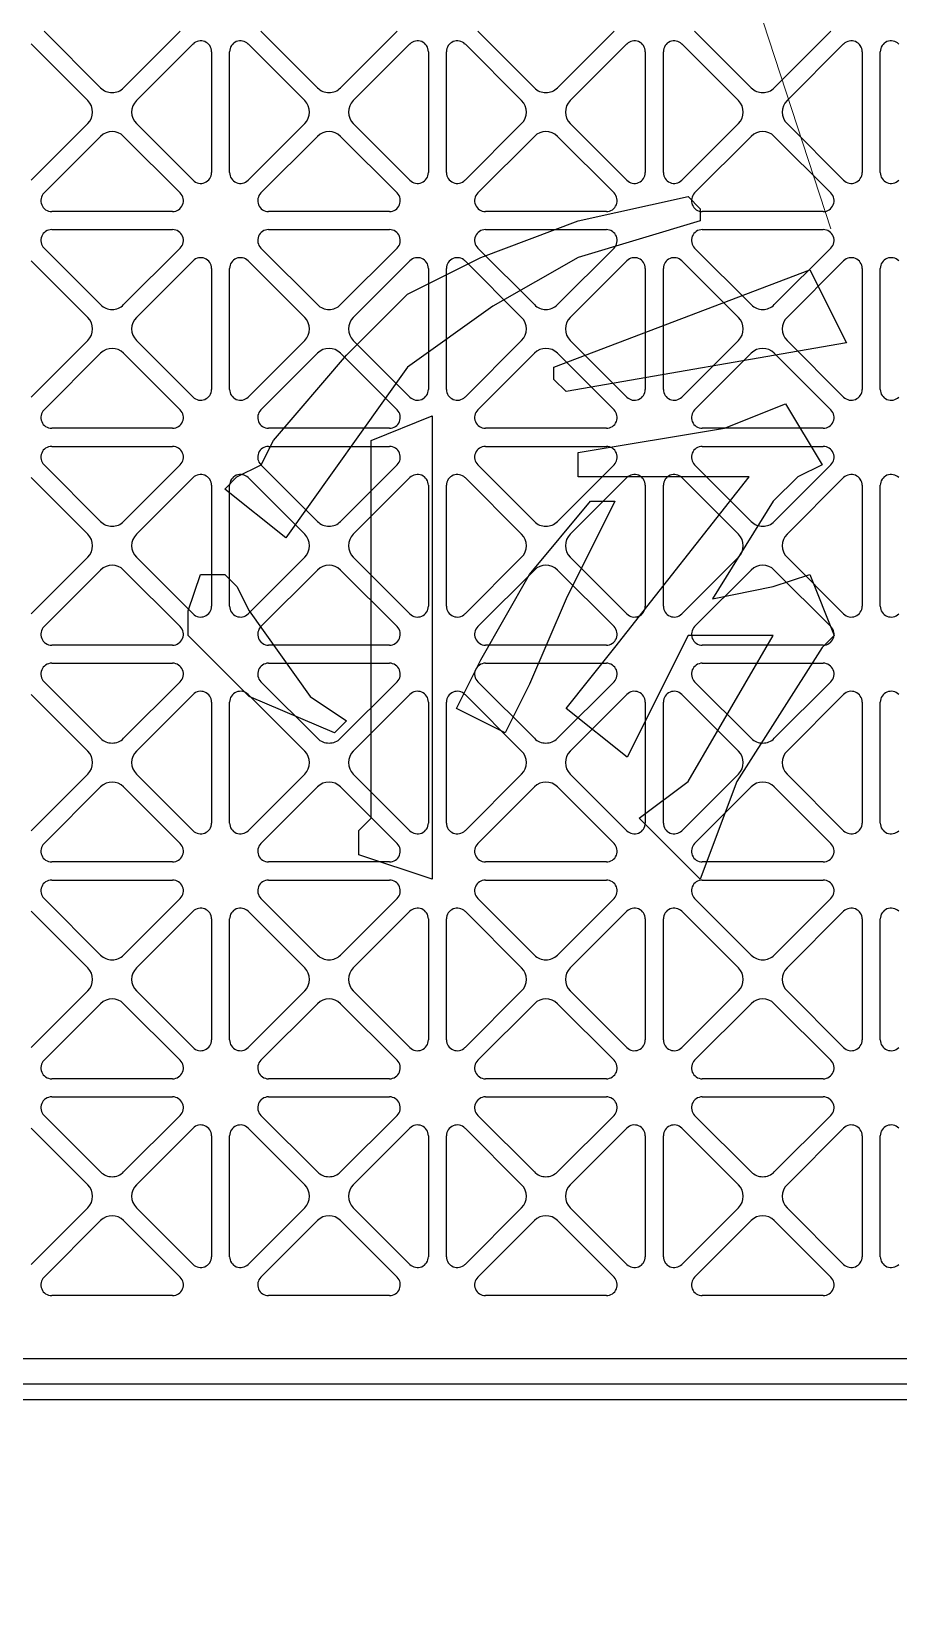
# Model space of a CAD drawing. Extents: x 59521 to 184406, y -1257 to 56672.
# Drawn here: x 88948.6 to 89044.6, y 15017 to 15190 of the extents above; entities that cross this region are included whole.
import ezdxf

# ---------------------------------------------------------------- set-up
doc = ezdxf.new("R2010")
doc.units = 0
doc.header["$MEASUREMENT"] = 0
doc.linetypes.add('ACAD_ISO03W100', pattern=[30, 12, -18])
doc.layers.get('0').update_dxf_attribs({"linetype": 'CONTINUOUS'})
doc.layers.add('4215-21678_0', color=7, linetype='CONTINUOUS')
doc.layers.add('THICK', color=7, linetype='CONTINUOUS', lineweight=0)

# ---------------------------------------------------------------- blocks, each defined once
blk = doc.blocks.new('ETRYRTERRTERWDDASW')
at = {"layer": 'THICK', "color": 1, "linetype": 'ACAD_ISO03W100', "ltscale": 2}
blk.add_line((214233.57, 51356.57), (213440.09, 48924.57), dxfattribs=at)
blk = doc.blocks.new('A$C5A9F4CD4')
at = {"layer": '4215-21678_0', "color": 87, "linetype": 'Continuous'}
for p, q in [((276.26, 1385.45), (282.53, 1379.19)), ((285.07, 1379.19), (291.34, 1385.45)), ((300.26, 1385.45), (306.53, 1379.19)), ((309.07, 1379.19), (315.34, 1385.45)), ((324.26, 1385.45), (330.53, 1379.19)), ((333.07, 1379.19), (339.34, 1385.45)), ((348.26, 1385.45), (354.53, 1379.19)), ((357.07, 1379.19), (363.34, 1385.45)), ((274.85, 1384.04), (281.11, 1377.77)), ((286.49, 1377.77), (292.75, 1384.04)), ((298.85, 1384.04), (305.11, 1377.77)), ((310.49, 1377.77), (316.75, 1384.04)), ((322.85, 1384.04), (329.11, 1377.77)), ((334.49, 1377.77), (340.75, 1384.04)), ((346.85, 1384.04), (353.11, 1377.77)), ((358.49, 1377.77), (364.75, 1384.04)), ((294.8, 1383.19), (294.8, 1369.81)), ((296.8, 1369.81), (296.8, 1383.19)), ((318.8, 1383.19), (318.8, 1369.81)), ((320.8, 1369.81), (320.8, 1383.19)), ((342.8, 1383.19), (342.8, 1369.81)), ((344.8, 1369.81), (344.8, 1383.19)), ((366.8, 1383.19), (366.8, 1369.81)), ((368.8, 1369.81), (368.8, 1383.19)), ((281.11, 1375.23), (274.85, 1368.96)), ((292.75, 1368.96), (286.49, 1375.23)), ((305.11, 1375.23), (298.85, 1368.96)), ((316.75, 1368.96), (310.49, 1375.23)), ((329.11, 1375.23), (322.85, 1368.96)), ((340.75, 1368.96), (334.49, 1375.23)), ((353.11, 1375.23), (346.85, 1368.96)), ((364.75, 1368.96), (358.49, 1375.23)), ((276.26, 1367.55), (282.53, 1373.81)), ((285.07, 1373.81), (291.34, 1367.55)), ((300.26, 1367.55), (306.53, 1373.81)), ((309.07, 1373.81), (315.34, 1367.55)), ((324.26, 1367.55), (330.53, 1373.81)), ((333.07, 1373.81), (339.34, 1367.55)), ((348.26, 1367.55), (354.53, 1373.81)), ((357.07, 1373.81), (363.34, 1367.55)), ((335.39, 1364.45), (347.53, 1367.15)), ((347.53, 1367.15), (348.88, 1365.8)), ((290.49, 1365.5), (277.11, 1365.5)), ((314.49, 1365.5), (301.11, 1365.5)), ((338.49, 1365.5), (325.11, 1365.5)), ((348.88, 1365.8), (348.88, 1364.45)), ((362.49, 1365.5), (349.11, 1365.5)), ((277.11, 1363.5), (290.49, 1363.5)), ((301.11, 1363.5), (314.49, 1363.5)), ((324.59, 1360.4), (335.39, 1364.45)), ((325.11, 1363.5), (338.49, 1363.5)), ((348.88, 1364.45), (335.39, 1360.4)), ((349.11, 1363.5), (362.49, 1363.5)), ((276.26, 1361.45), (282.53, 1355.19)), ((285.07, 1355.19), (291.34, 1361.45)), ((300.26, 1361.45), (306.53, 1355.19)), ((309.07, 1355.19), (315.34, 1361.45)), ((324.26, 1361.45), (330.53, 1355.19)), ((333.07, 1355.19), (339.34, 1361.45)), ((348.26, 1361.45), (354.53, 1355.19)), ((357.07, 1355.19), (363.34, 1361.45)), ((274.85, 1360.04), (281.11, 1353.77)), ((286.49, 1353.77), (292.75, 1360.04)), ((298.85, 1360.04), (305.11, 1353.77)), ((310.49, 1353.77), (316.75, 1360.04)), ((316.5, 1356.36), (324.59, 1360.4)), ((322.85, 1360.04), (329.11, 1353.77)), ((335.39, 1360.4), (325.94, 1355.01)), ((334.49, 1353.77), (340.75, 1360.04)), ((346.85, 1360.04), (353.11, 1353.77)), ((358.49, 1353.77), (364.75, 1360.04)), ((294.8, 1359.19), (294.8, 1345.81)), ((296.8, 1345.81), (296.8, 1359.19)), ((318.8, 1359.19), (318.8, 1345.81)), ((320.8, 1345.81), (320.8, 1359.19)), ((332.69, 1348.26), (361.02, 1359.06)), ((342.8, 1359.19), (342.8, 1345.81)), ((344.8, 1345.81), (344.8, 1359.19)), ((361.02, 1359.06), (365.07, 1350.96)), ((366.8, 1359.19), (366.8, 1345.81)), ((368.8, 1345.81), (368.8, 1359.19)), ((309.75, 1349.61), (316.5, 1356.36)), ((325.94, 1355.01), (316.5, 1348.26)), ((281.11, 1351.23), (274.85, 1344.96)), ((292.75, 1344.96), (286.49, 1351.23)), ((305.11, 1351.23), (298.85, 1344.96)), ((316.75, 1344.96), (310.49, 1351.23)), ((329.11, 1351.23), (322.85, 1344.96)), ((365.07, 1350.96), (334.04, 1345.56)), ((340.75, 1344.96), (334.49, 1351.23)), ((353.11, 1351.23), (346.85, 1344.96)), ((364.75, 1344.96), (358.49, 1351.23)), ((276.26, 1343.55), (282.53, 1349.81)), ((285.07, 1349.81), (291.34, 1343.55)), ((300.26, 1343.55), (306.53, 1349.81)), ((301.66, 1340.17), (309.75, 1349.61)), ((309.07, 1349.81), (315.34, 1343.55)), ((324.26, 1343.55), (330.53, 1349.81)), ((333.07, 1349.81), (339.34, 1343.55)), ((348.26, 1343.55), (354.53, 1349.81)), ((357.07, 1349.81), (363.34, 1343.55)), ((316.5, 1348.26), (303.01, 1329.37)), ((332.69, 1346.91), (332.69, 1348.26)), ((334.04, 1345.56), (332.69, 1346.91)), ((351.58, 1341.52), (358.32, 1344.21)), ((358.32, 1344.21), (362.37, 1337.47)), ((312.45, 1340.17), (319.2, 1342.87)), ((319.2, 1342.87), (319.2, 1291.6)), ((290.49, 1341.5), (277.11, 1341.5)), ((314.49, 1341.5), (301.11, 1341.5)), ((338.49, 1341.5), (325.11, 1341.5)), ((335.39, 1338.82), (351.58, 1341.52)), ((362.49, 1341.5), (349.11, 1341.5)), ((277.11, 1339.5), (290.49, 1339.5)), ((300.31, 1337.47), (301.66, 1340.17)), ((301.11, 1339.5), (314.49, 1339.5)), ((312.45, 1298.34), (312.45, 1340.17)), ((325.11, 1339.5), (338.49, 1339.5)), ((335.39, 1336.12), (335.39, 1338.82)), ((349.11, 1339.5), (362.49, 1339.5)), ((276.26, 1337.45), (282.53, 1331.19)), ((285.07, 1331.19), (291.34, 1337.45)), ((297.61, 1336.12), (300.31, 1337.47)), ((300.26, 1337.45), (306.53, 1331.19)), ((309.07, 1331.19), (315.34, 1337.45)), ((324.26, 1337.45), (330.53, 1331.19)), ((333.07, 1331.19), (339.34, 1337.45)), ((348.26, 1337.45), (354.53, 1331.19)), ((357.07, 1331.19), (363.34, 1337.45)), ((362.37, 1337.47), (359.67, 1336.12)), ((274.85, 1336.04), (281.11, 1329.77)), ((286.49, 1329.77), (292.75, 1336.04)), ((294.8, 1335.19), (294.8, 1321.81)), ((296.26, 1334.77), (297.61, 1336.12)), ((296.8, 1321.81), (296.8, 1335.19)), ((298.85, 1336.04), (305.11, 1329.77)), ((310.49, 1329.77), (316.75, 1336.04)), ((318.8, 1335.19), (318.8, 1321.81)), ((320.8, 1321.81), (320.8, 1335.19)), ((322.85, 1336.04), (329.11, 1329.77)), ((334.49, 1329.77), (340.75, 1336.04)), ((354.28, 1336.12), (335.39, 1336.12)), ((339.43, 1317.23), (354.28, 1336.12)), ((342.8, 1335.19), (342.8, 1321.81)), ((344.8, 1321.81), (344.8, 1335.19)), ((346.85, 1336.04), (353.11, 1329.77)), ((359.67, 1336.12), (356.97, 1333.42)), ((358.49, 1329.77), (364.75, 1336.04)), ((366.8, 1335.19), (366.8, 1321.81)), ((368.8, 1321.81), (368.8, 1335.19)), ((303.01, 1329.37), (296.26, 1334.77)), ((329.99, 1325.33), (336.74, 1333.42)), ((339.43, 1333.42), (334.04, 1322.63)), ((336.74, 1333.42), (339.43, 1333.42)), ((356.97, 1333.42), (350.23, 1322.63)), ((281.11, 1327.23), (274.85, 1320.96)), ((292.75, 1320.96), (286.49, 1327.23)), ((305.11, 1327.23), (298.85, 1320.96)), ((316.75, 1320.96), (310.49, 1327.23)), ((329.11, 1327.23), (322.85, 1320.96)), ((340.75, 1320.96), (334.49, 1327.23)), ((353.11, 1327.23), (346.85, 1320.96)), ((364.75, 1320.96), (358.49, 1327.23)), ((276.26, 1319.55), (282.53, 1325.81)), ((285.07, 1325.81), (291.34, 1319.55)), ((292.21, 1321.28), (293.56, 1325.33)), ((293.56, 1325.33), (296.26, 1325.33)), ((296.26, 1325.33), (297.61, 1323.98)), ((300.26, 1319.55), (306.53, 1325.81)), ((309.07, 1325.81), (315.34, 1319.55)), ((324.26, 1319.55), (330.53, 1325.81)), ((324.59, 1315.88), (329.99, 1325.33)), ((333.07, 1325.81), (339.34, 1319.55)), ((348.26, 1319.55), (354.53, 1325.81)), ((356.97, 1323.98), (361.02, 1325.33)), ((357.07, 1325.81), (363.34, 1319.55)), ((361.02, 1325.33), (363.72, 1318.58)), ((297.61, 1323.98), (298.96, 1321.28)), ((350.23, 1322.63), (356.97, 1323.98)), ((334.04, 1322.63), (329.99, 1313.18)), ((292.21, 1318.58), (292.21, 1321.28)), ((298.96, 1321.28), (305.7, 1311.83)), ((298.96, 1311.83), (292.21, 1318.58)), ((347.53, 1318.58), (340.78, 1305.09)), ((347.53, 1302.39), (356.97, 1318.58)), ((356.97, 1318.58), (347.53, 1318.58)), ((363.72, 1318.58), (362.37, 1317.23)), ((290.49, 1317.5), (277.11, 1317.5)), ((314.49, 1317.5), (301.11, 1317.5)), ((338.49, 1317.5), (325.11, 1317.5)), ((334.04, 1310.48), (339.43, 1317.23)), ((362.49, 1317.5), (349.11, 1317.5)), ((362.37, 1317.23), (352.93, 1302.39)), ((277.11, 1315.5), (290.49, 1315.5)), ((301.11, 1315.5), (314.49, 1315.5)), ((321.9, 1310.48), (324.59, 1315.88)), ((325.11, 1315.5), (338.49, 1315.5)), ((349.11, 1315.5), (362.49, 1315.5)), ((276.26, 1313.45), (282.53, 1307.19)), ((285.07, 1307.19), (291.34, 1313.45)), ((300.26, 1313.45), (306.53, 1307.19)), ((309.07, 1307.19), (315.34, 1313.45)), ((324.26, 1313.45), (330.53, 1307.19)), ((329.99, 1313.18), (327.29, 1307.79)), ((333.07, 1307.19), (339.34, 1313.45)), ((348.26, 1313.45), (354.53, 1307.19)), ((357.07, 1307.19), (363.34, 1313.45)), ((274.85, 1312.04), (281.11, 1305.77)), ((286.49, 1305.77), (292.75, 1312.04)), ((294.8, 1311.19), (294.8, 1297.81)), ((296.8, 1297.81), (296.8, 1311.19)), ((298.85, 1312.04), (305.11, 1305.77)), ((308.4, 1307.79), (298.96, 1311.83)), ((305.7, 1311.83), (309.75, 1309.13)), ((310.49, 1305.77), (316.75, 1312.04)), ((318.8, 1311.19), (318.8, 1297.81)), ((320.8, 1297.81), (320.8, 1311.19)), ((322.85, 1312.04), (329.11, 1305.77)), ((334.49, 1305.77), (340.75, 1312.04)), ((342.8, 1311.19), (342.8, 1297.81)), ((344.8, 1297.81), (344.8, 1311.19)), ((346.85, 1312.04), (353.11, 1305.77)), ((358.49, 1305.77), (364.75, 1312.04)), ((366.8, 1311.19), (366.8, 1297.81)), ((368.8, 1297.81), (368.8, 1311.19)), ((327.29, 1307.79), (321.9, 1310.48)), ((340.78, 1305.09), (334.04, 1310.48)), ((309.75, 1309.13), (308.4, 1307.79)), ((281.11, 1303.23), (274.85, 1296.96)), ((292.75, 1296.96), (286.49, 1303.23)), ((305.11, 1303.23), (298.85, 1296.96)), ((316.75, 1296.96), (310.49, 1303.23)), ((329.11, 1303.23), (322.85, 1296.96)), ((340.75, 1296.96), (334.49, 1303.23)), ((342.13, 1298.34), (347.53, 1302.39)), ((353.11, 1303.23), (346.85, 1296.96)), ((352.93, 1302.39), (348.88, 1291.6)), ((364.75, 1296.96), (358.49, 1303.23)), ((276.26, 1295.55), (282.53, 1301.81)), ((285.07, 1301.81), (291.34, 1295.55)), ((300.26, 1295.55), (306.53, 1301.81)), ((309.07, 1301.81), (315.34, 1295.55)), ((324.26, 1295.55), (330.53, 1301.81)), ((333.07, 1301.81), (339.34, 1295.55)), ((348.26, 1295.55), (354.53, 1301.81)), ((357.07, 1301.81), (363.34, 1295.55)), ((311.1, 1296.99), (312.45, 1298.34)), ((348.88, 1291.6), (342.13, 1298.34)), ((311.1, 1294.29), (311.1, 1296.99)), ((319.2, 1291.6), (311.1, 1294.29)), ((290.49, 1293.5), (277.11, 1293.5)), ((314.49, 1293.5), (301.11, 1293.5)), ((338.49, 1293.5), (325.11, 1293.5)), ((362.49, 1293.5), (349.11, 1293.5)), ((277.11, 1291.5), (290.49, 1291.5)), ((301.11, 1291.5), (314.49, 1291.5)), ((325.11, 1291.5), (338.49, 1291.5)), ((349.11, 1291.5), (362.49, 1291.5)), ((276.26, 1289.45), (282.53, 1283.19)), ((285.07, 1283.19), (291.34, 1289.45)), ((300.26, 1289.45), (306.53, 1283.19)), ((309.07, 1283.19), (315.34, 1289.45)), ((324.26, 1289.45), (330.53, 1283.19)), ((333.07, 1283.19), (339.34, 1289.45)), ((348.26, 1289.45), (354.53, 1283.19)), ((357.07, 1283.19), (363.34, 1289.45)), ((274.85, 1288.04), (281.11, 1281.77)), ((286.49, 1281.77), (292.75, 1288.04)), ((294.8, 1287.19), (294.8, 1273.81)), ((296.8, 1273.81), (296.8, 1287.19)), ((298.85, 1288.04), (305.11, 1281.77)), ((310.49, 1281.77), (316.75, 1288.04)), ((318.8, 1287.19), (318.8, 1273.81)), ((320.8, 1273.81), (320.8, 1287.19)), ((322.85, 1288.04), (329.11, 1281.77)), ((334.49, 1281.77), (340.75, 1288.04)), ((342.8, 1287.19), (342.8, 1273.81)), ((344.8, 1273.81), (344.8, 1287.19)), ((346.85, 1288.04), (353.11, 1281.77)), ((358.49, 1281.77), (364.75, 1288.04)), ((366.8, 1287.19), (366.8, 1273.81)), ((368.8, 1273.81), (368.8, 1287.19)), ((281.11, 1279.23), (274.85, 1272.96)), ((292.75, 1272.96), (286.49, 1279.23)), ((305.11, 1279.23), (298.85, 1272.96)), ((316.75, 1272.96), (310.49, 1279.23)), ((329.11, 1279.23), (322.85, 1272.96)), ((340.75, 1272.96), (334.49, 1279.23)), ((353.11, 1279.23), (346.85, 1272.96)), ((364.75, 1272.96), (358.49, 1279.23)), ((276.26, 1271.55), (282.53, 1277.81)), ((285.07, 1277.81), (291.34, 1271.55)), ((300.26, 1271.55), (306.53, 1277.81)), ((309.07, 1277.81), (315.34, 1271.55)), ((324.26, 1271.55), (330.53, 1277.81)), ((333.07, 1277.81), (339.34, 1271.55)), ((348.26, 1271.55), (354.53, 1277.81)), ((357.07, 1277.81), (363.34, 1271.55)), ((290.49, 1269.5), (277.11, 1269.5)), ((314.49, 1269.5), (301.11, 1269.5)), ((338.49, 1269.5), (325.11, 1269.5)), ((362.49, 1269.5), (349.11, 1269.5)), ((277.11, 1267.5), (290.49, 1267.5)), ((301.11, 1267.5), (314.49, 1267.5)), ((325.11, 1267.5), (338.49, 1267.5)), ((349.11, 1267.5), (362.49, 1267.5)), ((276.26, 1265.45), (282.53, 1259.19)), ((285.07, 1259.19), (291.34, 1265.45)), ((300.26, 1265.45), (306.53, 1259.19)), ((309.07, 1259.19), (315.34, 1265.45)), ((324.26, 1265.45), (330.53, 1259.19)), ((333.07, 1259.19), (339.34, 1265.45)), ((348.26, 1265.45), (354.53, 1259.19)), ((357.07, 1259.19), (363.34, 1265.45)), ((274.85, 1264.04), (281.11, 1257.77)), ((286.49, 1257.77), (292.75, 1264.04)), ((294.8, 1263.19), (294.8, 1249.81)), ((296.8, 1249.81), (296.8, 1263.19)), ((298.85, 1264.04), (305.11, 1257.77)), ((310.49, 1257.77), (316.75, 1264.04)), ((318.8, 1263.19), (318.8, 1249.81)), ((320.8, 1249.81), (320.8, 1263.19)), ((322.85, 1264.04), (329.11, 1257.77)), ((334.49, 1257.77), (340.75, 1264.04)), ((342.8, 1263.19), (342.8, 1249.81)), ((344.8, 1249.81), (344.8, 1263.19)), ((346.85, 1264.04), (353.11, 1257.77)), ((358.49, 1257.77), (364.75, 1264.04)), ((366.8, 1263.19), (366.8, 1249.81)), ((368.8, 1249.81), (368.8, 1263.19)), ((281.11, 1255.23), (274.85, 1248.96)), ((292.75, 1248.96), (286.49, 1255.23)), ((305.11, 1255.23), (298.85, 1248.96)), ((316.75, 1248.96), (310.49, 1255.23)), ((329.11, 1255.23), (322.85, 1248.96)), ((340.75, 1248.96), (334.49, 1255.23)), ((353.11, 1255.23), (346.85, 1248.96)), ((364.75, 1248.96), (358.49, 1255.23)), ((276.26, 1247.55), (282.53, 1253.81)), ((285.07, 1253.81), (291.34, 1247.55)), ((300.26, 1247.55), (306.53, 1253.81)), ((309.07, 1253.81), (315.34, 1247.55)), ((324.26, 1247.55), (330.53, 1253.81)), ((333.07, 1253.81), (339.34, 1247.55)), ((348.26, 1247.55), (354.53, 1253.81)), ((357.07, 1253.81), (363.34, 1247.55)), ((290.49, 1245.5), (277.11, 1245.5)), ((314.49, 1245.5), (301.11, 1245.5)), ((338.49, 1245.5), (325.11, 1245.5)), ((362.49, 1245.5), (349.11, 1245.5)), ((613.8, 1238.5), (173.8, 1238.5)), ((648.1, 1235.7), (159.5, 1235.7)), ((137.3, 1234), (670.3, 1234))]:
    blk.add_line(p, q, dxfattribs=at)
for centre, radius, start, end in [((293.6, 1383.19), 1.2, 0, 135), ((298, 1383.19), 1.2, 45, 180), ((317.6, 1383.19), 1.2, 0, 135), ((322, 1383.19), 1.2, 45, 180), ((341.6, 1383.19), 1.2, 0, 135), ((346, 1383.19), 1.2, 45, 180), ((365.6, 1383.19), 1.2, 0, 135), ((370, 1383.19), 1.2, 45, 180), ((283.8, 1380.46), 1.8, 225, 315), ((307.8, 1380.46), 1.8, 225, 315), ((331.8, 1380.46), 1.8, 225, 315), ((355.8, 1380.46), 1.8, 225, 315), ((279.84, 1376.5), 1.8, 315, 45), ((287.76, 1376.5), 1.8, 135, 225), ((303.84, 1376.5), 1.8, 315, 45), ((311.76, 1376.5), 1.8, 135, 225), ((327.84, 1376.5), 1.8, 315, 45), ((335.76, 1376.5), 1.8, 135, 225), ((351.84, 1376.5), 1.8, 315, 45), ((359.76, 1376.5), 1.8, 135, 225), ((283.8, 1372.54), 1.8, 45, 135), ((307.8, 1372.54), 1.8, 45, 135), ((331.8, 1372.54), 1.8, 45, 135), ((355.8, 1372.54), 1.8, 45, 135), ((293.6, 1369.81), 1.2, 225, 0), ((298, 1369.81), 1.2, 180, 315), ((317.6, 1369.81), 1.2, 225, 0), ((322, 1369.81), 1.2, 180, 315), ((341.6, 1369.81), 1.2, 225, 0), ((346, 1369.81), 1.2, 180, 315), ((365.6, 1369.81), 1.2, 225, 0), ((370, 1369.81), 1.2, 180, 315), ((277.11, 1366.7), 1.2, 135, 270), ((290.49, 1366.7), 1.2, 270, 45), ((301.11, 1366.7), 1.2, 135, 270), ((314.49, 1366.7), 1.2, 270, 45), ((325.11, 1366.7), 1.2, 135, 270), ((338.49, 1366.7), 1.2, 270, 45), ((349.11, 1366.7), 1.2, 135, 270), ((362.49, 1366.7), 1.2, 270, 45), ((277.11, 1362.3), 1.2, 90, 225), ((290.49, 1362.3), 1.2, 315, 90), ((301.11, 1362.3), 1.2, 90, 225), ((314.49, 1362.3), 1.2, 315, 90), ((325.11, 1362.3), 1.2, 90, 225), ((338.49, 1362.3), 1.2, 315, 90), ((349.11, 1362.3), 1.2, 90, 225), ((362.49, 1362.3), 1.2, 315, 90), ((293.6, 1359.19), 1.2, 0, 135), ((298, 1359.19), 1.2, 45, 180), ((317.6, 1359.19), 1.2, 0, 135), ((322, 1359.19), 1.2, 45, 180), ((341.6, 1359.19), 1.2, 0, 135), ((346, 1359.19), 1.2, 45, 180), ((365.6, 1359.19), 1.2, 0, 135), ((370, 1359.19), 1.2, 45, 180), ((283.8, 1356.46), 1.8, 225, 315), ((307.8, 1356.46), 1.8, 225, 315), ((331.8, 1356.46), 1.8, 225, 315), ((355.8, 1356.46), 1.8, 225, 315), ((279.84, 1352.5), 1.8, 315, 45), ((287.76, 1352.5), 1.8, 135, 225), ((303.84, 1352.5), 1.8, 315, 45), ((311.76, 1352.5), 1.8, 135, 225), ((327.84, 1352.5), 1.8, 315, 45), ((335.76, 1352.5), 1.8, 135, 225), ((351.84, 1352.5), 1.8, 315, 45), ((359.76, 1352.5), 1.8, 135, 225), ((283.8, 1348.54), 1.8, 45, 135), ((307.8, 1348.54), 1.8, 45, 135), ((331.8, 1348.54), 1.8, 45, 135), ((355.8, 1348.54), 1.8, 45, 135), ((293.6, 1345.81), 1.2, 225, 0), ((298, 1345.81), 1.2, 180, 315), ((317.6, 1345.81), 1.2, 225, 0), ((322, 1345.81), 1.2, 180, 315), ((341.6, 1345.81), 1.2, 225, 0), ((346, 1345.81), 1.2, 180, 315), ((365.6, 1345.81), 1.2, 225, 0), ((370, 1345.81), 1.2, 180, 315), ((277.11, 1342.7), 1.2, 135, 270), ((290.49, 1342.7), 1.2, 270, 45), ((301.11, 1342.7), 1.2, 135, 270), ((314.49, 1342.7), 1.2, 270, 45), ((325.11, 1342.7), 1.2, 135, 270), ((338.49, 1342.7), 1.2, 270, 45), ((349.11, 1342.7), 1.2, 135, 270), ((362.49, 1342.7), 1.2, 270, 45), ((277.11, 1338.3), 1.2, 90, 225), ((290.49, 1338.3), 1.2, 315, 90), ((301.11, 1338.3), 1.2, 90, 225), ((314.49, 1338.3), 1.2, 315, 90), ((325.11, 1338.3), 1.2, 90, 225), ((338.49, 1338.3), 1.2, 315, 90), ((349.11, 1338.3), 1.2, 90, 225), ((362.49, 1338.3), 1.2, 315, 90), ((293.6, 1335.19), 1.2, 0, 135), ((298, 1335.19), 1.2, 45, 180), ((317.6, 1335.19), 1.2, 0, 135), ((322, 1335.19), 1.2, 45, 180), ((341.6, 1335.19), 1.2, 0, 135), ((346, 1335.19), 1.2, 45, 180), ((365.6, 1335.19), 1.2, 0, 135), ((370, 1335.19), 1.2, 45, 180), ((283.8, 1332.46), 1.8, 225, 315), ((307.8, 1332.46), 1.8, 225, 315), ((331.8, 1332.46), 1.8, 225, 315), ((355.8, 1332.46), 1.8, 225, 315), ((279.84, 1328.5), 1.8, 315, 45), ((287.76, 1328.5), 1.8, 135, 225), ((303.84, 1328.5), 1.8, 315, 45), ((311.76, 1328.5), 1.8, 135, 225), ((327.84, 1328.5), 1.8, 315, 45), ((335.76, 1328.5), 1.8, 135, 225), ((351.84, 1328.5), 1.8, 315, 45), ((359.76, 1328.5), 1.8, 135, 225), ((283.8, 1324.54), 1.8, 45, 135), ((307.8, 1324.54), 1.8, 45, 135), ((331.8, 1324.54), 1.8, 45, 135), ((355.8, 1324.54), 1.8, 45, 135), ((293.6, 1321.81), 1.2, 225, 0), ((298, 1321.81), 1.2, 180, 315), ((317.6, 1321.81), 1.2, 225, 0), ((322, 1321.81), 1.2, 180, 315), ((341.6, 1321.81), 1.2, 225, 0), ((346, 1321.81), 1.2, 180, 315), ((365.6, 1321.81), 1.2, 225, 0), ((370, 1321.81), 1.2, 180, 315), ((277.11, 1318.7), 1.2, 135, 270), ((290.49, 1318.7), 1.2, 270, 45), ((301.11, 1318.7), 1.2, 135, 270), ((314.49, 1318.7), 1.2, 270, 45), ((325.11, 1318.7), 1.2, 135, 270), ((338.49, 1318.7), 1.2, 270, 45), ((349.11, 1318.7), 1.2, 135, 270), ((362.49, 1318.7), 1.2, 270, 45), ((277.11, 1314.3), 1.2, 90, 225), ((290.49, 1314.3), 1.2, 315, 90), ((301.11, 1314.3), 1.2, 90, 225), ((314.49, 1314.3), 1.2, 315, 90), ((325.11, 1314.3), 1.2, 90, 225), ((338.49, 1314.3), 1.2, 315, 90), ((349.11, 1314.3), 1.2, 90, 225), ((362.49, 1314.3), 1.2, 315, 90), ((293.6, 1311.19), 1.2, 0, 135), ((298, 1311.19), 1.2, 45, 180), ((317.6, 1311.19), 1.2, 0, 135), ((322, 1311.19), 1.2, 45, 180), ((341.6, 1311.19), 1.2, 0, 135), ((346, 1311.19), 1.2, 45, 180), ((365.6, 1311.19), 1.2, 0, 135), ((370, 1311.19), 1.2, 45, 180), ((283.8, 1308.46), 1.8, 225, 315), ((307.8, 1308.46), 1.8, 225, 315), ((331.8, 1308.46), 1.8, 225, 315), ((355.8, 1308.46), 1.8, 225, 315), ((279.84, 1304.5), 1.8, 315, 45), ((287.76, 1304.5), 1.8, 135, 225), ((303.84, 1304.5), 1.8, 315, 45), ((311.76, 1304.5), 1.8, 135, 225), ((327.84, 1304.5), 1.8, 315, 45), ((335.76, 1304.5), 1.8, 135, 225), ((351.84, 1304.5), 1.8, 315, 45), ((359.76, 1304.5), 1.8, 135, 225), ((283.8, 1300.54), 1.8, 45, 135), ((307.8, 1300.54), 1.8, 45, 135), ((331.8, 1300.54), 1.8, 45, 135), ((355.8, 1300.54), 1.8, 45, 135), ((293.6, 1297.81), 1.2, 225, 0), ((298, 1297.81), 1.2, 180, 315), ((317.6, 1297.81), 1.2, 225, 0), ((322, 1297.81), 1.2, 180, 315), ((341.6, 1297.81), 1.2, 225, 0), ((346, 1297.81), 1.2, 180, 315), ((365.6, 1297.81), 1.2, 225, 0), ((370, 1297.81), 1.2, 180, 315), ((277.11, 1294.7), 1.2, 135, 270), ((290.49, 1294.7), 1.2, 270, 45), ((301.11, 1294.7), 1.2, 135, 270), ((314.49, 1294.7), 1.2, 270, 45), ((325.11, 1294.7), 1.2, 135, 270), ((338.49, 1294.7), 1.2, 270, 45), ((349.11, 1294.7), 1.2, 135, 270), ((362.49, 1294.7), 1.2, 270, 45), ((277.11, 1290.3), 1.2, 90, 225), ((290.49, 1290.3), 1.2, 315, 90), ((301.11, 1290.3), 1.2, 90, 225), ((314.49, 1290.3), 1.2, 315, 90), ((325.11, 1290.3), 1.2, 90, 225), ((338.49, 1290.3), 1.2, 315, 90), ((349.11, 1290.3), 1.2, 90, 225), ((362.49, 1290.3), 1.2, 315, 90), ((293.6, 1287.19), 1.2, 0, 135), ((298, 1287.19), 1.2, 45, 180), ((317.6, 1287.19), 1.2, 0, 135), ((322, 1287.19), 1.2, 45, 180), ((341.6, 1287.19), 1.2, 0, 135), ((346, 1287.19), 1.2, 45, 180), ((365.6, 1287.19), 1.2, 0, 135), ((370, 1287.19), 1.2, 45, 180), ((279.84, 1280.5), 1.8, 315, 45), ((283.8, 1284.46), 1.8, 225, 315), ((287.76, 1280.5), 1.8, 135, 225), ((303.84, 1280.5), 1.8, 315, 45), ((307.8, 1284.46), 1.8, 225, 315), ((311.76, 1280.5), 1.8, 135, 225), ((327.84, 1280.5), 1.8, 315, 45), ((331.8, 1284.46), 1.8, 225, 315), ((335.76, 1280.5), 1.8, 135, 225), ((351.84, 1280.5), 1.8, 315, 45), ((355.8, 1284.46), 1.8, 225, 315), ((359.76, 1280.5), 1.8, 135, 225), ((283.8, 1276.54), 1.8, 45, 135), ((307.8, 1276.54), 1.8, 45, 135), ((331.8, 1276.54), 1.8, 45, 135), ((355.8, 1276.54), 1.8, 45, 135), ((293.6, 1273.81), 1.2, 225, 0), ((298, 1273.81), 1.2, 180, 315), ((317.6, 1273.81), 1.2, 225, 0), ((322, 1273.81), 1.2, 180, 315), ((341.6, 1273.81), 1.2, 225, 0), ((346, 1273.81), 1.2, 180, 315), ((365.6, 1273.81), 1.2, 225, 0), ((370, 1273.81), 1.2, 180, 315), ((277.11, 1270.7), 1.2, 135, 270), ((290.49, 1270.7), 1.2, 270, 45), ((301.11, 1270.7), 1.2, 135, 270), ((314.49, 1270.7), 1.2, 270, 45), ((325.11, 1270.7), 1.2, 135, 270), ((338.49, 1270.7), 1.2, 270, 45), ((349.11, 1270.7), 1.2, 135, 270), ((362.49, 1270.7), 1.2, 270, 45), ((277.11, 1266.3), 1.2, 90, 225), ((290.49, 1266.3), 1.2, 315, 90), ((301.11, 1266.3), 1.2, 90, 225), ((314.49, 1266.3), 1.2, 315, 90), ((325.11, 1266.3), 1.2, 90, 225), ((338.49, 1266.3), 1.2, 315, 90), ((349.11, 1266.3), 1.2, 90, 225), ((362.49, 1266.3), 1.2, 315, 90), ((293.6, 1263.19), 1.2, 0, 135), ((298, 1263.19), 1.2, 45, 180), ((317.6, 1263.19), 1.2, 0, 135), ((322, 1263.19), 1.2, 45, 180), ((341.6, 1263.19), 1.2, 0, 135), ((346, 1263.19), 1.2, 45, 180), ((365.6, 1263.19), 1.2, 0, 135), ((370, 1263.19), 1.2, 45, 180), ((283.8, 1260.46), 1.8, 225, 315), ((307.8, 1260.46), 1.8, 225, 315), ((331.8, 1260.46), 1.8, 225, 315), ((355.8, 1260.46), 1.8, 225, 315), ((279.84, 1256.5), 1.8, 315, 45), ((287.76, 1256.5), 1.8, 135, 225), ((303.84, 1256.5), 1.8, 315, 45), ((311.76, 1256.5), 1.8, 135, 225), ((327.84, 1256.5), 1.8, 315, 45), ((335.76, 1256.5), 1.8, 135, 225), ((351.84, 1256.5), 1.8, 315, 45), ((359.76, 1256.5), 1.8, 135, 225), ((283.8, 1252.54), 1.8, 45, 135), ((307.8, 1252.54), 1.8, 45, 135), ((331.8, 1252.54), 1.8, 45, 135), ((355.8, 1252.54), 1.8, 45, 135), ((293.6, 1249.81), 1.2, 225, 0), ((298, 1249.81), 1.2, 180, 315), ((317.6, 1249.81), 1.2, 225, 0), ((322, 1249.81), 1.2, 180, 315), ((341.6, 1249.81), 1.2, 225, 0), ((346, 1249.81), 1.2, 180, 315), ((365.6, 1249.81), 1.2, 225, 0), ((370, 1249.81), 1.2, 180, 315), ((277.11, 1246.7), 1.2, 135, 270), ((290.49, 1246.7), 1.2, 270, 45), ((301.11, 1246.7), 1.2, 135, 270), ((314.49, 1246.7), 1.2, 270, 45), ((325.11, 1246.7), 1.2, 135, 270), ((338.49, 1246.7), 1.2, 270, 45), ((349.11, 1246.7), 1.2, 135, 270), ((362.49, 1246.7), 1.2, 270, 45)]:
    blk.add_arc(centre, radius, start, end, dxfattribs=at)

msp = doc.modelspace()

# ---------------------------------------------------------------- block references
at = {"xscale": -1}
msp.add_blockref('ETRYRTERRTERWDDASW', (302984.075, -35310.041), dxfattribs=at)
at = {"color": 3}
msp.add_blockref('A$C5A9F4CD4', (88673.783, 13804.528), dxfattribs=at)

doc.saveas('drawing.dxf')
